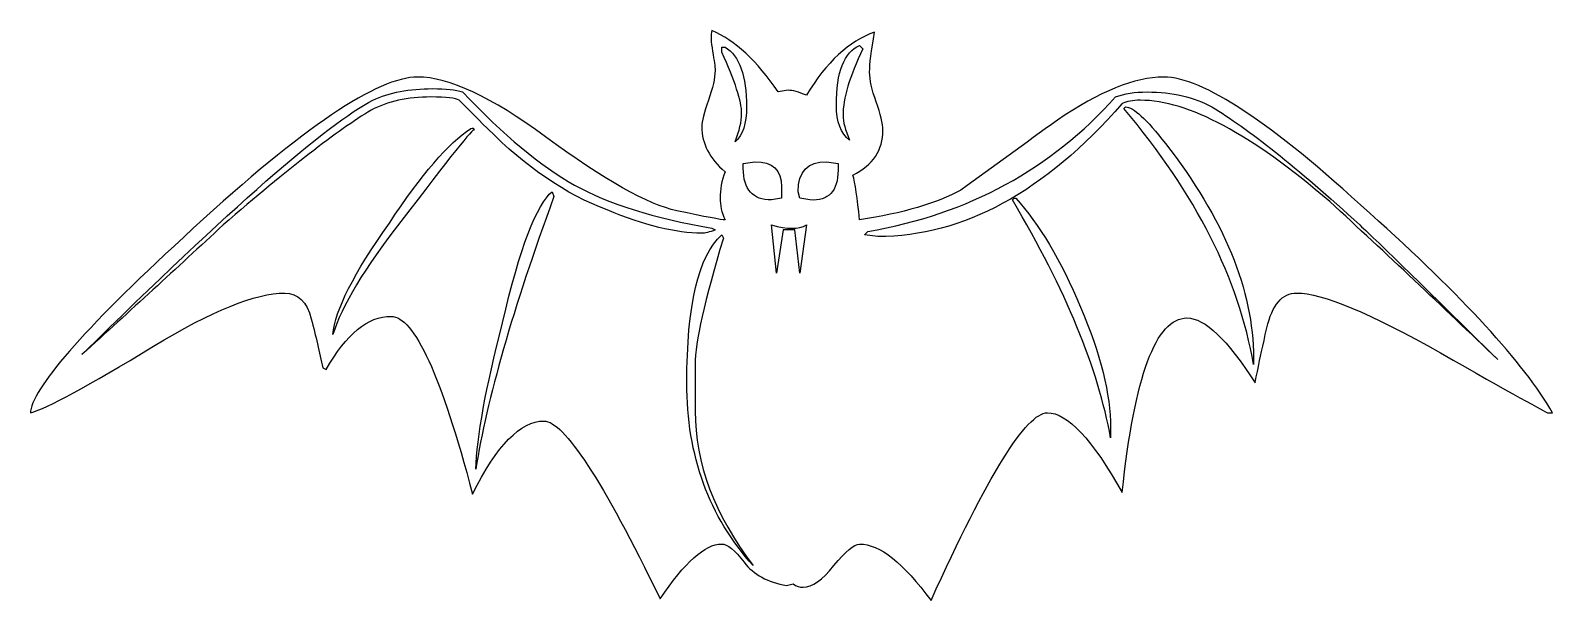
# Model space of a CAD drawing. Header units: centimetres. Extents: x -10.5 to 10.5, y -4 to 4.
import ezdxf

# ---------------------------------------------------------------- set-up
doc = ezdxf.new("R2010")
doc.units = ezdxf.units.CM
doc.header["$MEASUREMENT"] = 0
doc.layers.add('Camada 1', color=7, linetype='Continuous')

msp = doc.modelspace()

# ---------------------------------------------------------------- linework, layer by layer
at = {"layer": 'Camada 1'}
for points, knots in [([(10.54974, -1.34763), (10.54974, -1.34763), (10.48064, -1.34763), (10.48064, -1.34763), (10.48064, -1.34763), (10.46514, -1.34763), (9.96989, -1.07122), (8.99498, -0.51832), (8.99498, -0.51832), (8.01951, 0.03455), (7.35557, 0.31099), (7.00243, 0.31099), (7.00243, 0.31099), (6.8027, 0.31099), (6.66448, 0.14986), (6.58777, -0.17277), (6.58777, -0.17277), (6.48024, -0.66429), (6.42664, -0.91781), (6.42664, -0.93297), (6.42664, -0.93297), (6.04265, -0.3339), (5.72761, -0.03455), (5.48221, -0.03455), (5.48221, -0.03455), (5.05202, -0.03455), (4.7527, -0.8406), (4.58379, -2.45303), (4.58379, -2.45303), (4.16932, -1.71609), (3.82375, -1.34763), (3.54731, -1.34763), (3.54731, -1.34763), (3.25537, -1.34763), (2.718, -2.21538), (1.93489, -3.95052), (1.93489, -3.95052), (1.55093, -3.42866), (1.22089, -3.16706), (0.94445, -3.16706), (0.94445, -3.16706), (0.8674, -3.16706), (0.74858, -3.26718), (0.58745, -3.46675), (0.58745, -3.46675), (0.42613, -3.66633), (0.28403, -3.7661), (0.16134, -3.7661), (0.16134, -3.7661), (0.11517, -3.7661), (0.06913, -3.75094), (0.02312, -3.7199), (0.02312, -3.7199), (0.02312, -3.7199), (-0.06909, -3.74318), (-0.06909, -3.74318), (-0.06909, -3.74318), (-0.33034, -3.69698), (-0.52624, -3.5898), (-0.65652, -3.42055), (-0.65652, -3.42055), (-0.78717, -3.25167), (-0.89081, -3.16705), (-0.96751, -3.16705), (-0.96751, -3.16705), (-1.19775, -3.16705), (-1.48212, -3.42055), (-1.81973, -3.92722), (-1.81973, -3.92722), (-2.61837, -2.28447), (-3.15572, -1.46257), (-3.43215, -1.46257), (-3.43215, -1.46257), (-3.7546, -1.46257), (-4.08498, -1.80071), (-4.42259, -2.47627), (-4.42259, -2.47627), (-4.85259, -0.83315), (-5.2288, -0.01162), (-5.55128, -0.01162), (-5.55128, -0.01162), (-5.87373, -0.01162), (-6.17326, -0.25739), (-6.44951, -0.74856), (-6.44951, -0.74856), (-6.44951, -0.74856), (-6.49571, -0.72565), (-6.49571, -0.72565), (-6.49571, -0.72565), (-6.54172, -0.51057), (-6.59567, -0.28419), (-6.65684, -0.0462), (-6.65684, -0.0462), (-6.71838, 0.19182), (-6.84125, 0.31099), (-7.02548, 0.31099), (-7.02548, 0.31099), (-7.42497, 0.31099), (-8.03145, 0.06522), (-8.84523, -0.42595), (-8.84523, -0.42595), (-9.75147, -0.9788), (-10.3195, -1.28627), (-10.54974, -1.34763), (-10.54974, -1.34763), (-10.54974, -1.34763), (-10.54974, -1.32437), (-10.54974, -1.32437), (-10.54974, -1.32437), (-10.48857, -0.95588), (-9.73593, -0.11141), (-8.29242, 1.20941), (-8.29242, 1.20941), (-6.77218, 2.60638), (-5.73554, 3.30525), (-5.18267, 3.30525), (-5.18267, 3.30525), (-4.75304, 3.30525), (-4.16172, 3.02881), (-3.40909, 2.47628), (-3.40909, 2.47628), (-2.59531, 1.87721), (-1.98883, 1.53553), (-1.58934, 1.45126), (-1.58934, 1.45126), (-1.19022, 1.36665), (-0.96754, 1.32434), (-0.92135, 1.32434), (-0.92135, 1.32434), (-0.96755, 1.43187), (-0.99046, 1.53167), (-0.99046, 1.62406), (-0.99046, 1.62406), (-0.99046, 1.74677), (-0.96755, 1.86946), (-0.92135, 1.99252), (-0.92135, 1.99252), (-1.13662, 2.17659), (-1.2438, 2.38389), (-1.2438, 2.6145), (-1.2438, 2.6145), (-1.2438, 2.69102), (-1.21332, 2.81373), (-1.15178, 2.98296), (-1.15178, 2.98296), (-1.09061, 3.1515), (-1.05957, 3.28972), (-1.05957, 3.39762), (-1.05957, 3.39762), (-1.05957, 3.44345), (-1.07103, 3.53161), (-1.09412, 3.66242), (-1.09412, 3.66242), (-1.11722, 3.79254), (-1.12111, 3.8888), (-1.10558, 3.9505), (-1.10558, 3.9505), (-0.78311, 3.81228), (-0.47619, 3.52772), (-0.18422, 3.09791), (-0.18422, 3.09791), (-0.18422, 3.09791), (-0.046, 3.12117), (-0.046, 3.12117), (-0.046, 3.12117), (0.01517, 3.12117), (0.09963, 3.09791), (0.20734, 3.05206), (0.20734, 3.05206), (0.48378, 3.51254), (0.79831, 3.80414), (1.15177, 3.9272), (1.15177, 3.9272), (1.10557, 3.66592), (1.08266, 3.48185), (1.08266, 3.37433), (1.08266, 3.37433), (1.08266, 3.26681), (1.11317, 3.12856), (1.17471, 2.95967), (1.17471, 2.95967), (1.23588, 2.79079), (1.26692, 2.66032), (1.26692, 2.5683), (1.26692, 2.5683), (1.26692, 2.29186), (1.12868, 2.08454), (0.85224, 1.94632), (0.85224, 1.94632), (0.88291, 1.83879), (0.91344, 1.63147), (0.94445, 1.32434), (0.94445, 1.32434), (1.54333, 1.41673), (2.01159, 1.55495), (2.34955, 1.739), (2.34955, 1.739), (2.79469, 2.06163), (3.23985, 2.38392), (3.68554, 2.70653), (3.68554, 2.70653), (4.26892, 3.10565), (4.76025, 3.30523), (5.15975, 3.30523), (5.15975, 3.30523), (5.69715, 3.30523), (6.64896, 2.6755), (8.01598, 1.41671), (8.01598, 1.41671), (9.30594, 0.2648), (10.15025, -0.65654), (10.54974, -1.34763)], [0, 0, 0, 0, 0.01851852, 0.01851852, 0.01851852, 0.01851852, 0.03703704, 0.03703704, 0.03703704, 0.03703704, 0.05555556, 0.05555556, 0.05555556, 0.05555556, 0.07407407, 0.07407407, 0.07407407, 0.07407407, 0.09259259, 0.09259259, 0.09259259, 0.09259259, 0.11111111, 0.11111111, 0.11111111, 0.11111111, 0.12962963, 0.12962963, 0.12962963, 0.12962963, 0.14814815, 0.14814815, 0.14814815, 0.14814815, 0.16666667, 0.16666667, 0.16666667, 0.16666667, 0.18518519, 0.18518519, 0.18518519, 0.18518519, 0.2037037, 0.2037037, 0.2037037, 0.2037037, 0.22222222, 0.22222222, 0.22222222, 0.22222222, 0.24074074, 0.24074074, 0.24074074, 0.24074074, 0.25925926, 0.25925926, 0.25925926, 0.25925926, 0.27777778, 0.27777778, 0.27777778, 0.27777778, 0.2962963, 0.2962963, 0.2962963, 0.2962963, 0.31481481, 0.31481481, 0.31481481, 0.31481481, 0.33333333, 0.33333333, 0.33333333, 0.33333333, 0.35185185, 0.35185185, 0.35185185, 0.35185185, 0.37037037, 0.37037037, 0.37037037, 0.37037037, 0.38888889, 0.38888889, 0.38888889, 0.38888889, 0.40740741, 0.40740741, 0.40740741, 0.40740741, 0.42592593, 0.42592593, 0.42592593, 0.42592593, 0.44444444, 0.44444444, 0.44444444, 0.44444444, 0.46296296, 0.46296296, 0.46296296, 0.46296296, 0.48148148, 0.48148148, 0.48148148, 0.48148148, 0.5, 0.5, 0.5, 0.5, 0.51851852, 0.51851852, 0.51851852, 0.51851852, 0.53703704, 0.53703704, 0.53703704, 0.53703704, 0.55555556, 0.55555556, 0.55555556, 0.55555556, 0.57407407, 0.57407407, 0.57407407, 0.57407407, 0.59259259, 0.59259259, 0.59259259, 0.59259259, 0.61111111, 0.61111111, 0.61111111, 0.61111111, 0.62962963, 0.62962963, 0.62962963, 0.62962963, 0.64814815, 0.64814815, 0.64814815, 0.64814815, 0.66666667, 0.66666667, 0.66666667, 0.66666667, 0.68518519, 0.68518519, 0.68518519, 0.68518519, 0.7037037, 0.7037037, 0.7037037, 0.7037037, 0.72222222, 0.72222222, 0.72222222, 0.72222222, 0.74074074, 0.74074074, 0.74074074, 0.74074074, 0.75925926, 0.75925926, 0.75925926, 0.75925926, 0.77777778, 0.77777778, 0.77777778, 0.77777778, 0.7962963, 0.7962963, 0.7962963, 0.7962963, 0.81481481, 0.81481481, 0.81481481, 0.81481481, 0.83333333, 0.83333333, 0.83333333, 0.83333333, 0.85185185, 0.85185185, 0.85185185, 0.85185185, 0.87037037, 0.87037037, 0.87037037, 0.87037037, 0.88888889, 0.88888889, 0.88888889, 0.88888889, 0.90740741, 0.90740741, 0.90740741, 0.90740741, 0.92592593, 0.92592593, 0.92592593, 0.92592593, 0.94444444, 0.94444444, 0.94444444, 0.94444444, 0.96296296, 0.96296296, 0.96296296, 0.96296296, 1, 1, 1, 1]), ([(-0.62197, 2.8906), (-0.62197, 3.32042), (-0.72193, 3.59685), (-0.92132, 3.71991), (-0.92132, 3.71991), (-0.92132, 3.71991), (-0.96752, 3.71991), (-0.96752, 3.71991), (-0.96752, 3.71991), (-0.96752, 3.71991), (-0.96752, 3.6508), (-0.96752, 3.6508), (-0.96752, 3.6508), (-0.78311, 3.25131), (-0.69108, 2.96746), (-0.69108, 2.79858), (-0.69108, 2.79858), (-0.69108, 2.69105), (-0.72193, 2.56022), (-0.7831, 2.40721), (-0.7831, 2.40721), (-0.67592, 2.49923), (-0.62197, 2.66036), (-0.62197, 2.8906)], [0, 0, 0, 0, 0.14285714, 0.14285714, 0.14285714, 0.14285714, 0.28571429, 0.28571429, 0.28571429, 0.28571429, 0.42857143, 0.42857143, 0.42857143, 0.42857143, 0.57142857, 0.57142857, 0.57142857, 0.57142857, 0.71428571, 0.71428571, 0.71428571, 0.71428571, 1, 1, 1, 1]), ([(0.99043, 3.697), (0.99043, 3.697), (0.94445, 3.7432), (0.94445, 3.7432), (0.94445, 3.7432), (0.72916, 3.65083), (0.62198, 3.3744), (0.62198, 2.91389), (0.62198, 2.91389), (0.62198, 2.68328), (0.68318, 2.52215), (0.80621, 2.43013), (0.80621, 2.43013), (0.74469, 2.56835), (0.71403, 2.68328), (0.71403, 2.77568), (0.71403, 2.77568), (0.71402, 3.0059), (0.8062, 3.31301), (0.99043, 3.697)], [0, 0, 0, 0, 0.16666667, 0.16666667, 0.16666667, 0.16666667, 0.33333333, 0.33333333, 0.33333333, 0.33333333, 0.5, 0.5, 0.5, 0.5, 0.66666667, 0.66666667, 0.66666667, 0.66666667, 1, 1, 1, 1]), ([(-1.05956, 1.18615), (-1.05956, 1.18615), (-1.10557, 1.20943), (-1.10557, 1.20943), (-1.10557, 1.20943), (-1.90437, 1.34765), (-2.53781, 1.54685), (-3.00607, 1.80813), (-3.00607, 1.80813), (-3.47467, 2.06904), (-3.99281, 2.49922), (-4.56084, 3.09795), (-4.56084, 3.09795), (-4.65289, 3.12862), (-4.79108, 3.14415), (-4.9755, 3.14415), (-4.9755, 3.14415), (-5.29795, 3.14415), (-5.57438, 3.0902), (-5.80462, 2.98302), (-5.80462, 2.98302), (-6.43454, 2.66039), (-7.77809, 1.4859), (-9.83568, -0.5412), (-9.83568, -0.5412), (-9.17562, 0.0575), (-8.52261, 0.6566), (-7.87771, 1.25529), (-7.87771, 1.25529), (-6.97188, 2.0384), (-6.28838, 2.56836), (-5.82772, 2.8448), (-5.82772, 2.8448), (-5.59729, 2.96751), (-5.32086, 3.02887), (-4.99841, 3.02887), (-4.99841, 3.02887), (-4.78349, 3.02887), (-4.65286, 3.01371), (-4.60685, 2.98304), (-4.60685, 2.98304), (-4.51464, 2.89065), (-4.38436, 2.76021), (-4.21529, 2.5913), (-4.21529, 2.5913), (-3.67792, 2.05359), (-3.12505, 1.67772), (-2.55686, 1.46264), (-2.55686, 1.46264), (-2.035, 1.24756), (-1.59724, 1.14035), (-1.24379, 1.14035), (-1.24379, 1.14035), (-1.19778, 1.1403), (-1.13661, 1.15546), (-1.05956, 1.18615)], [0, 0, 0, 0, 0.06666667, 0.06666667, 0.06666667, 0.06666667, 0.13333333, 0.13333333, 0.13333333, 0.13333333, 0.2, 0.2, 0.2, 0.2, 0.26666667, 0.26666667, 0.26666667, 0.26666667, 0.33333333, 0.33333333, 0.33333333, 0.33333333, 0.4, 0.4, 0.4, 0.4, 0.46666667, 0.46666667, 0.46666667, 0.46666667, 0.53333333, 0.53333333, 0.53333333, 0.53333333, 0.6, 0.6, 0.6, 0.6, 0.66666667, 0.66666667, 0.66666667, 0.66666667, 0.73333333, 0.73333333, 0.73333333, 0.73333333, 0.8, 0.8, 0.8, 0.8, 0.86666667, 0.86666667, 0.86666667, 0.86666667, 1, 1, 1, 1]), ([(9.7897, -0.61034), (8.77616, 0.38751), (8.13867, 1.00952), (7.87774, 1.25526), (7.87774, 1.25526), (7.00239, 2.05353), (6.31889, 2.599), (5.82775, 2.8906), (5.82775, 2.8906), (5.58179, 3.02882), (5.28244, 3.09793), (4.9293, 3.09793), (4.9293, 3.09793), (4.76023, 3.09793), (4.61445, 3.07502), (4.49173, 3.02882), (4.49173, 3.02882), (3.6009, 2.03063), (2.45671, 1.40864), (1.05955, 1.16322), (1.05955, 1.16322), (1.05955, 1.16322), (1.01351, 1.11702), (1.01351, 1.11702), (1.01351, 1.11702), (1.01351, 1.11702), (1.19774, 1.09411), (1.19774, 1.09411), (1.19774, 1.09411), (2.38003, 1.09411), (3.50869, 1.70834), (4.58377, 2.9368), (4.58377, 2.9368), (4.64497, 2.96747), (4.72958, 2.983), (4.83729, 2.983), (4.83729, 2.983), (5.49735, 2.983), (6.37267, 2.5144), (7.46307, 1.5779), (7.46307, 1.5779), (8.24639, 0.85577), (9.02156, 0.12658), (9.7897, -0.61034)], [0, 0, 0, 0, 0.08333333, 0.08333333, 0.08333333, 0.08333333, 0.16666667, 0.16666667, 0.16666667, 0.16666667, 0.25, 0.25, 0.25, 0.25, 0.33333333, 0.33333333, 0.33333333, 0.33333333, 0.41666667, 0.41666667, 0.41666667, 0.41666667, 0.5, 0.5, 0.5, 0.5, 0.58333333, 0.58333333, 0.58333333, 0.58333333, 0.66666667, 0.66666667, 0.66666667, 0.66666667, 0.75, 0.75, 0.75, 0.75, 0.83333333, 0.83333333, 0.83333333, 0.83333333, 1, 1, 1, 1]), ([(6.40354, -0.67945), (6.40354, -0.67945), (6.40354, -0.5874), (6.40354, -0.5874), (6.40354, -0.5874), (6.40354, 0.34909), (5.99645, 1.33956), (5.18265, 2.38395), (5.18265, 2.38395), (4.92137, 2.72174), (4.73714, 2.89063), (4.62996, 2.89063), (4.62996, 2.89063), (4.62996, 2.89063), (4.60686, 2.86772), (4.60686, 2.86772), (4.60686, 2.86772), (5.60489, 1.68505), (6.20378, 0.50281), (6.40354, -0.67945)], [0, 0, 0, 0, 0.16666667, 0.16666667, 0.16666667, 0.16666667, 0.33333333, 0.33333333, 0.33333333, 0.33333333, 0.5, 0.5, 0.5, 0.5, 0.66666667, 0.66666667, 0.66666667, 0.66666667, 1, 1, 1, 1]), ([(-4.39956, 2.56834), (-4.39956, 2.59901), (-4.41506, 2.60641), (-4.44557, 2.59125), (-4.44557, 2.59125), (-4.75304, 2.39167), (-5.12907, 1.95376), (-5.57441, 1.27852), (-5.57441, 1.27852), (-6.06593, 0.58743), (-6.32686, 0.07263), (-6.35755, -0.26482), (-6.35755, -0.26482), (-6.23484, 0.13433), (-5.9198, 0.65654), (-5.41312, 1.30143), (-5.41312, 1.30143), (-4.73751, 2.19176), (-4.39956, 2.61451), (-4.39956, 2.56834)], [0, 0, 0, 0, 0.16666667, 0.16666667, 0.16666667, 0.16666667, 0.33333333, 0.33333333, 0.33333333, 0.33333333, 0.5, 0.5, 0.5, 0.5, 0.66666667, 0.66666667, 0.66666667, 0.66666667, 1, 1, 1, 1]), ([(-0.13823, 1.62407), (-0.13823, 1.62407), (-0.13823, 1.7852), (-0.13823, 1.7852), (-0.13823, 1.7852), (-0.13823, 2.01544), (-0.26126, 2.13075), (-0.50669, 2.13075), (-0.50669, 2.13075), (-0.50669, 2.13075), (-0.66801, 2.10747), (-0.66801, 2.10747), (-0.66801, 2.10747), (-0.66801, 2.10747), (-0.66801, 2.03836), (-0.66801, 2.03836), (-0.66801, 2.03836), (-0.66801, 1.74676), (-0.53773, 1.60079), (-0.27645, 1.60079), (-0.27645, 1.60079), (-0.27645, 1.60079), (-0.13823, 1.62407), (-0.13823, 1.62407)], [0, 0, 0, 0, 0.14285714, 0.14285714, 0.14285714, 0.14285714, 0.28571429, 0.28571429, 0.28571429, 0.28571429, 0.42857143, 0.42857143, 0.42857143, 0.42857143, 0.57142857, 0.57142857, 0.57142857, 0.57142857, 0.71428571, 0.71428571, 0.71428571, 0.71428571, 1, 1, 1, 1]), ([(0.64488, 2.01546), (0.64488, 2.01546), (0.64488, 2.10748), (0.64488, 2.10748), (0.64488, 2.10748), (0.64488, 2.10748), (0.48375, 2.13076), (0.48375, 2.13076), (0.48375, 2.13076), (0.22247, 2.13076), (0.09217, 1.99254), (0.09217, 1.7161), (0.09217, 1.7161), (0.09217, 1.7161), (0.11511, 1.62408), (0.11511, 1.62408), (0.11511, 1.62408), (0.11511, 1.62408), (0.25333, 1.60082), (0.25333, 1.60082), (0.25333, 1.60082), (0.51426, 1.58528), (0.64488, 1.7235), (0.64488, 2.01546)], [0, 0, 0, 0, 0.14285714, 0.14285714, 0.14285714, 0.14285714, 0.28571429, 0.28571429, 0.28571429, 0.28571429, 0.42857143, 0.42857143, 0.42857143, 0.42857143, 0.57142857, 0.57142857, 0.57142857, 0.57142857, 0.71428571, 0.71428571, 0.71428571, 0.71428571, 1, 1, 1, 1]), ([(-3.29397, 1.64698), (-3.29397, 1.64698), (-3.31688, 1.71609), (-3.31688, 1.71609), (-3.31688, 1.71609), (-3.53215, 1.54686), (-3.76257, 0.94038), (-4.00797, -0.10366), (-4.00797, -0.10366), (-4.2384, -1.00983), (-4.36145, -1.68542), (-4.37661, -2.13074), (-4.37661, -2.13074), (-4.22324, -1.16321), (-3.86219, 0.09591), (-3.29397, 1.64698)], [0, 0, 0, 0, 0.2, 0.2, 0.2, 0.2, 0.4, 0.4, 0.4, 0.4, 0.6, 0.6, 0.6, 0.6, 1, 1, 1, 1]), ([(3.10956, 1.62407), (3.10956, 1.62407), (3.08664, 1.62407), (3.08664, 1.62407), (3.08664, 1.62407), (3.08664, 1.62407), (3.06357, 1.60081), (3.06357, 1.60081), (3.06357, 1.60081), (3.80065, 0.35719), (4.2534, -0.74115), (4.42266, -1.69317), (4.42266, -1.69317), (4.42266, -1.69317), (4.42266, -1.55493), (4.42266, -1.55493), (4.42266, -1.55493), (4.42266, -1.09411), (4.28442, -0.53769), (4.00798, 0.11531), (4.00798, 0.11531), (3.73156, 0.76761), (3.43219, 1.27042), (3.10956, 1.62407)], [0, 0, 0, 0, 0.14285714, 0.14285714, 0.14285714, 0.14285714, 0.28571429, 0.28571429, 0.28571429, 0.28571429, 0.42857143, 0.42857143, 0.42857143, 0.42857143, 0.57142857, 0.57142857, 0.57142857, 0.57142857, 0.71428571, 0.71428571, 0.71428571, 0.71428571, 1, 1, 1, 1]), ([(-0.52979, -3.46673), (-1.0675, -2.76048), (-1.336, -2.04645), (-1.336, -1.32435), (-1.336, -1.32435), (-1.336, -1.32435), (-1.336, -0.67943), (-1.336, -0.67943), (-1.336, -0.67943), (-1.336, -0.37233), (-1.20572, 0.21087), (-0.94444, 1.07124), (-0.94444, 1.07124), (-0.94444, 1.07124), (-0.96754, 1.11707), (-0.96754, 1.11707), (-0.96754, 1.11707), (-1.28999, 0.82547), (-1.45112, 0.14179), (-1.45112, -0.93292), (-1.45112, -0.93292), (-1.45112, -1.94635), (-1.14418, -2.79117), (-0.52979, -3.46673)], [0, 0, 0, 0, 0.14285714, 0.14285714, 0.14285714, 0.14285714, 0.28571429, 0.28571429, 0.28571429, 0.28571429, 0.42857143, 0.42857143, 0.42857143, 0.42857143, 0.57142857, 0.57142857, 0.57142857, 0.57142857, 0.71428571, 0.71428571, 0.71428571, 0.71428571, 1, 1, 1, 1]), ([(0.20731, 1.25526), (0.0996, 1.1939), (-0.06156, 1.1939), (-0.27645, 1.25526), (-0.27645, 1.25526), (-0.27645, 1.25526), (-0.20734, 0.58743), (-0.20734, 0.58743), (-0.20734, 0.58743), (-0.20734, 0.58743), (-0.11516, 1.18613), (-0.11516, 1.18613), (-0.11516, 1.18613), (-0.11516, 1.18613), (0.046, 1.18613), (0.046, 1.18613), (0.046, 1.18613), (0.046, 1.18613), (0.11511, 0.58743), (0.11511, 0.58743), (0.11511, 0.58743), (0.11511, 0.58743), (0.20731, 1.25526), (0.20731, 1.25526)], [0, 0, 0, 0, 0.14285714, 0.14285714, 0.14285714, 0.14285714, 0.28571429, 0.28571429, 0.28571429, 0.28571429, 0.42857143, 0.42857143, 0.42857143, 0.42857143, 0.57142857, 0.57142857, 0.57142857, 0.57142857, 0.71428571, 0.71428571, 0.71428571, 0.71428571, 1, 1, 1, 1])]:
    msp.add_open_spline(points, degree=3, knots=knots, dxfattribs=at)

doc.saveas('drawing.dxf')
